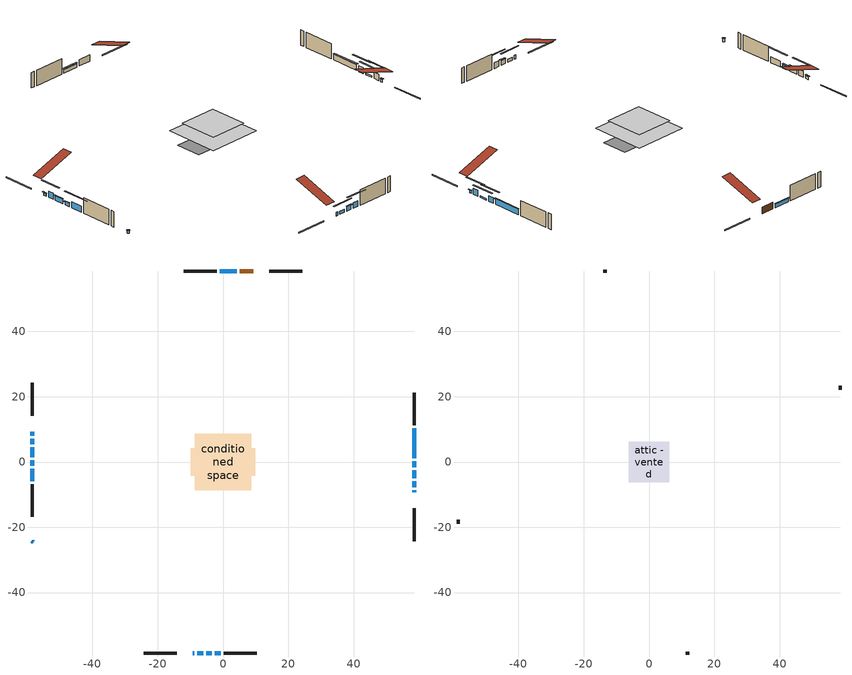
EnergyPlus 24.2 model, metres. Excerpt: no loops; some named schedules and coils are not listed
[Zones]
conditioned space
 floor adiabatic (AdiabaticFloorConstruction): -8.69,-8.69 -8.69,8.69 8.69,8.69 8.69,-8.69 z2.44
 floor foundation (Slab1 construction): -9.85,-4.24 -9.85,4.24 9.85,4.24 9.85,-4.24 z0
 wall outside (RimJoist1 construction): 24.24,58.52 14.24,58.52 / -24.24,-58.52 -14.24,-58.52 / -58.52,24.24 -58.52,14.24 / 58.52,-24.24 58.52,-14.24 z0:0.3
 wall outside (AdiabaticWallConstruction 1): 9.23,58.52 5.13,58.52 z0:2.03
 wall outside (AdiabaticWallConstruction): -9.23,-58.52 -8.78,-58.52 z0:1.22; -58.53,-24.24 -58.15,-24.62 / 58.52,-9.23 58.52,-8.62 z0:0.84; -7.85,-58.52 -6.07,-58.52 z0:0.97; 4.2,58.52 -1.06,58.52 z0:1.12; 58.52,-7.69 58.52,-5.88 / -58.52,7.16 -58.52,5.4 z0:1.98; -5.15,-58.52 -3.42,-58.52 z0:1.45; -58.52,9.23 -58.52,8.08 z0:0.92; -58.52,4.47 -58.52,1.48 z0:1.47; -58.52,0.55 -58.52,-1.08 z0:1.09; 58.52,-4.96 58.52,-2.57 z0:0.48; 58.52,-1.64 58.52,0.19 / 58.52,1.12 58.52,10.28 z0:1.79; -2.49,-58.52 -0.65,-58.52 z0:1.8; -58.52,-2 -58.52,-5.86 z0:1.88
 wall outside (Wall1 construction): -1.99,58.52 -11.98,58.52 / 0.28,-58.52 10.27,-58.52 / -58.52,-6.79 -58.52,-16.78 / 58.52,11.21 58.52,21.2 z0:4.88
 window (WindowConstruction 15): -9.23,-58.52 -8.78,-58.52 z0:1.22
 window (WindowConstruction 6): -58.52,-24.24 -58.15,-24.62 z0:0.84
 window (WindowConstruction 7): 58.52,-9.23 58.52,-8.62 z0:0.84
 window (WindowConstruction 8): -7.85,-58.52 -6.08,-58.52 z0:0.97
 window (WindowConstruction 9): 4.2,58.52 -1.06,58.52 z0:1.12
 window (WindowConstruction): 58.52,-7.69 58.52,-5.88 z0:1.98
 window (WindowConstruction 10): -5.15,-58.52 -3.42,-58.52 z0:1.45
 window (WindowConstruction 11): -58.52,9.23 -58.52,8.08 z0:0.91
 window (WindowConstruction 12): -58.52,7.16 -58.52,5.4 z0:1.98
 window (WindowConstruction 13): -58.52,4.47 -58.52,1.48 z0:1.47
 window (WindowConstruction 14): -58.52,0.55 -58.52,-1.08 z0:1.09
 window (WindowConstruction 1): 58.52,-4.96 58.52,-2.57 z0:0.48
 window (WindowConstruction 2): 58.52,-1.64 58.52,0.19 z0:1.79
 window (WindowConstruction 3): -2.49,-58.52 -0.65,-58.52 z0:1.8
 window (WindowConstruction 4): -58.52,-2.01 -58.52,-5.86 z0:1.88
 window (WindowConstruction 5): 58.52,1.12 58.52,10.28 z0:1.79
 door (Door): 9.23,58.52 5.13,58.52 z0:2.03
 ceiling adiabatic (AdiabaticFloorConstruction): 8.69,-8.69 8.69,8.69 -8.69,8.69 -8.69,-8.69 z2.44
attic - vented
 floor to conditioned space (Floor1 construction Reversed): -6.15,-6.15 -6.15,6.15 6.15,6.15 6.15,-6.15 z4.88
 wall outside (Wall3 construction): -12.91,58.52 -14.09,58.52 / 11.2,-58.52 12.38,-58.52 / -58.52,-17.71 -58.52,-18.89 / 58.52,22.13 58.52,23.31 z0:4.88
 roof outside (Roof1 construction): 10.16,58.52,4.88 10.16,46.55,8.87 13.31,46.55,8.87 13.31,58.52,4.88; -10.16,-58.52,4.88 -10.16,-46.55,8.87 -13.31,-46.55,8.87 -13.31,-58.52,4.88; -58.52,10.16,4.88 -46.55,10.16,8.87 -46.55,13.31,8.87 -58.52,13.31,4.88; 58.52,-10.16,4.88 46.55,-10.16,8.87 46.55,-13.31,8.87 58.52,-13.31,4.88
shading: -58,-24.76 -58.67,-24.1 -58.96,-24.39 -58.3,-25.05 z1.04; 58.52,-8.42 58.52,-9.43 58.94,-9.43 58.94,-8.42 z1.04; -3.44,-58.52 -10.49,-58.52 -10.49,-58.94 -3.44,-58.94 z3.61; -1.26,58.52 4.4,58.52 4.4,58.94 -1.26,58.94 z1.32; 58.52,-3.24 58.52,-10.33 58.94,-10.33 58.94,-3.24 z4.62; -3.22,-58.52 -5.35,-58.52 -5.35,-58.98 -3.22,-58.98 z1.65; -58.52,7.88 -58.52,9.43 -58.94,9.43 -58.94,7.88 z1.12; -58.52,2.76 -58.52,9.79 -58.94,9.79 -58.94,2.76 z4.62; -58.52,1.28 -58.52,4.67 -58.94,4.67 -58.94,1.28 z1.67; -58.52,-1.28 -58.52,0.75 -58.94,0.75 -58.94,-1.28 z1.29; 58.52,0.07 58.52,-7.59 58.94,-7.59 58.94,0.07 z3.12; 58.52,2.83 58.52,-4.28 58.94,-4.28 58.94,2.83 z4.43; 1.99,-58.52 -5.13,-58.52 -5.13,-58.94 1.99,-58.94 z4.44; -58.52,-8.5 -58.52,0.63 -58.94,0.63 -58.94,-8.5 z4.52; 58.52,10.48 58.52,0.92 58.94,0.92 58.94,10.48 z1.99
[Building]
Building 1: Terrain=Suburbs
[Site:Location]
Victoria Intl AP_BC: Latitude {deg}=48.65; Longitude {deg}=-123.43; Time Zone {hr}=-8; Elevation {m}=20; Keep Site Location Information=Yes
[Site:GroundTemperature:Shallow]
8.05499, 7.06759, 6.98852, 7.45709, 9.33813, 11.2104, 12.8336, 13.8618, 13.9492, 13.1129, 11.5311, 9.71625
[Site:WaterMainsTemperature]
Calculation Method=Schedule; Temperature Schedule=mains temperature schedule
[Material] Roughness=Rough; Thermal Absorptance=0.9
Name | Thickness {m} | Conductivity {W/m-K} | Density {kg/m3} | Specific Heat {J/kg-K} | Solar Absorptance | Visible Absorptance
asphalt or fiberglass shingles | 0.00635 | 0.162714 | 1121.4 | 1465.45 | 0.4 | 0.4
ceiling loosefill ins | 0.169333 | 0.0480833 | 16.02 | 1046.75 | 0.7 | 0.7
ceiling stud and cavity | 0.1397 | 0.294931 | 65.682 | 1177.47 | 0.7 | 0.7
concrete 4.0 in. | 0.1016 | 1.803125 | 2242.8 | 837.4 | 0.7 | 0.7
door material | 0.04445 | 0.053851 | 512.64 | 1214.23 | 0.7 | 0.7
floor covering | 0.0127 | 0.0433444 | 54.468 | 1339.84 | 0.6 | 0.6
floor rigid ins; wall rigid ins | 0.512978 | 0.029427 | 32.04 | 1214.23 | 0.7 | 0.7
floor stud and cavity | 0.1397 | 1.75129 | 37.0049 | 1207.88 | 0.7 | 0.7
furniture material conditioned space 1 | 0.1524 | 0.115458 | 640.8 | 1214.23 | 0.6 | 0.6
gypsum board | 0.0127 | 0.160291 | 801 | 837.4 | 0.6 | 0.6
osb sheathing 0.5 in. | 0.0127 | 0.115458 | 512.64 | 1214.23 | 0.7 | 0.7
osb sheathing 0.75 in. | 0.01905 | 0.115458 | 512.64 | 1214.23 | 0.7 | 0.7
osb sheathing 2.0 in. | 0.0508 | 0.115458 | 512.64 | 1214.23 | 0.7 | 0.7
rim joist stud and cavity | 0.0508 | 0.0451784 | 125.044 | 1163.47 | 0.6 | 0.6
wall stud and cavity | 0.1397 | 0.0890442 | 139.0536 | 1170.24 | 0.7 | 0.7
wall stud and cavity 1 | 0.0889 | 6.9971 | 50.32683 | 1063.81 | 0.6 | 0.6
wall stud and cavity 2 | 0.0889 | 0.380278 | 52.3479 | 1209.89 | 0.7 | 0.7
wall stud and cavity 3 | 0.0889 | 0.391764 | 83.0341 | 1211.67 | 0.7 | 0.7
wood siding | 0.0254 | 0.102417 | 544.68 | 1172.36 | 0.4 | 0.4
wood siding 1 | 0.00254 | 0.102417 | 544.68 | 1172.36 | 0.4 | 0.4
wood siding 2; wood siding 3; wood siding 4 | 0.0254 | 0.102417 | 544.68 | 1172.36 | 0.7 | 0.7
[WindowMaterial:SimpleGlazingSystem]
Name | U-Factor {W/m2-K} | Solar Heat Gain Coefficient
WindowMaterial | 4.6253 | 0.68
WindowMaterial 1 | 2.27234 | 0.56
WindowMaterial 10 | 4.89671 | 0.66
WindowMaterial 11 | 5.047742 | 0.65
WindowMaterial 12 | 4.64006 | 0.68
WindowMaterial 13 | 4.17163 | 0.71
WindowMaterial 14 | 4.64858 | 0.68
WindowMaterial 15 | 5.08124 | 0.64
WindowMaterial 2 | 4.108033 | 0.71
WindowMaterial 3 | 1.967427 | 0.65
WindowMaterial 4 | 4.27156 | 0.7
WindowMaterial 5 | 1.96856 | 0.65
WindowMaterial 6 | 5.47927 | 0.63
WindowMaterial 7 | 5.73024 | 0.61
WindowMaterial 8 | 3.650954 | 0.7
WindowMaterial 9 | 4.584985 | 0.68
[Construction]
AdiabaticFloorConstruction: floor stud and cavity, floor rigid ins, osb sheathing 0.75 in., floor covering
AdiabaticWallConstruction: wood siding 3, wall rigid ins, wall stud and cavity 2, gypsum board
AdiabaticWallConstruction 1: wood siding 4, wall rigid ins, wall stud and cavity 2, gypsum board
Door: door material
Floor1 construction Reversed: gypsum board, ceiling stud and cavity, ceiling loosefill ins
furniture construction conditioned space 1: furniture material conditioned space 1
PartitionWallConstruction: gypsum board, wall stud and cavity 3, gypsum board
RimJoist1 construction: wood siding 2, osb sheathing 2.0 in., rim joist stud and cavity
Roof1 construction: asphalt or fiberglass shingles
Slab1 construction: concrete 4.0 in.
Wall1 construction: wood siding, osb sheathing 0.5 in., wall stud and cavity, gypsum board
Wall3 construction: wood siding 1, wall stud and cavity 1
WindowConstruction: WindowMaterial
WindowConstruction 1: WindowMaterial 1
WindowConstruction 10: WindowMaterial 10
WindowConstruction 11: WindowMaterial 11
WindowConstruction 12: WindowMaterial 12
WindowConstruction 13: WindowMaterial 13
WindowConstruction 14: WindowMaterial 14
WindowConstruction 15: WindowMaterial 15
WindowConstruction 2: WindowMaterial 2
WindowConstruction 3: WindowMaterial 3
WindowConstruction 4: WindowMaterial 4
WindowConstruction 5: WindowMaterial 5
WindowConstruction 6: WindowMaterial 6
WindowConstruction 7: WindowMaterial 7
WindowConstruction 8: WindowMaterial 8
WindowConstruction 9: WindowMaterial 9
[Zone] Multiplier=1; Part of Total Floor Area=Yes
Name | Volume {m3}
attic - vented | 97.8527
conditioned space | 771.4
[Space]
Name | Zone | Volume {m3}
attic - vented 1 | attic - vented | 97.8527
conditioned space 1 | conditioned space | 771.4
[ZoneInfiltration:EffectiveLeakageArea]
infil attic - vented 1: Zone or Space=attic - vented 1; Schedule=Always On Discrete; Effective Air Leakage Area {cm2}=6713.78; Stack Coefficient=0.000616608; Wind Coefficient=1.67774e-05
[ZoneMixing]
whole house fan mix: Zone or Space=attic - vented; Schedule=Always On Continuous; Design Flow Rate Calculation Method=Flow/Zone; Design Flow Rate {m3/s}=0; Source Zone or Space=conditioned space
[SurfaceProperty:ExposedFoundationPerimeter]
Slab1: Exposed Perimeter Calculation Method=TotalExposedPerimeter; Total Exposed Perimeter {m}=56.389
[InternalMass] Zone or ZoneList=conditioned space; Space or SpaceList=conditioned space 1
Name | Construction | Surface Area {m2}
furniture mass conditioned space 1 | furniture construction conditioned space 1 | 187.732
partition wall mass | PartitionWallConstruction | 469.33
[Lights]
interior lighting: Zone or ZoneList or Space or SpaceList=conditioned space 1; Schedule=interior lighting schedule; Design Level Calculation Method=LightingLevel; Lighting Level {W}=343.2; Return Air Fraction=0; Fraction Radiant=0.6; Fraction Visible=0.2; Fraction Replaceable=1
[People]
occupants: Zone or ZoneList or Space or SpaceList=conditioned space 1; Number of People Schedule=occupants schedule; Number of People Calculation Method=People; Number of People=3; Fraction Radiant=0.314171; Sensible Heat Fraction=0.56303; Activity Level Schedule=occupants activity schedule; Carbon Dioxide Generation Rate {m3/s-W}=0; Enable ASHRAE 55 Comfort Warnings=No; Mean Radiant Temperature Calculation Type=EnclosureAveraged
[ElectricEquipment] Zone or ZoneList or Space or SpaceList=conditioned space 1; Design Level Calculation Method=EquipmentLevel
Name | Schedule | Design Level {W} | Fraction Latent | Fraction Radiant | Fraction Lost
clothes dryer | clothes dryer schedule | 140.772 | 0.015 | 0.081 | 0.85
clothes washer | clothes washer schedule | 32.1985 | 0.03 | 0.162 | 0.7
cooking range | cooking range schedule | 215.147 | 0.08 | 0.432 | 0.2
dishwasher | dishwasher schedule | 66.8632 | 0.3 | 0.18 | 0.4
fridge | fridge schedule | 72.9452 | 0 | 0.6 | 0
mech vent bath fan 0 | mech vent bath fan 0 schedule | 50.2 | 0 | 0 | 1
mech vent bath fan 1 | mech vent bath fan 1 schedule | 50.2 | 0 | 0 | 1
mech vent house fan | mech vent house fan schedule | 0 | 0 | 0 | 1
mech vent house fan cfis | mech vent house fan cfis schedule | 0 | 0 | 0 | 0
misc plug loads | misc plug loads schedule | 494.7 | 0.045 | 0.513 | 0.1
whole house fan | Always On Discrete | 0 | 0 | 0 | 1
[OtherEquipment] Zone or ZoneList or Space or SpaceList=conditioned space 1; Design Level Calculation Method=EquipmentLevel
Name | Fuel Type | Schedule | Design Level {W} | Fraction Latent | Fraction Radiant | Fraction Lost
clothes dryer 1 | Electricity | clothes dryer schedule | 0 | 0.015 | 0.081 | 0.85
cooking range 1 | Electricity | cooking range schedule | 0 | 0.08 | 0.432 | 0.2
general water use latent | None | general water use schedule | 62.594 | 1 | 0 | 0
general water use sensible | None | general water use schedule | -61.6891 | 0 | 0.6 | 0
mech vent house fan latent load | None | Always On Discrete | 0 | 1 | 0 | 0
mech vent house fan sensible load | None | Always On Discrete | 0 | 0 | 0 | 0
water heater energy adjustment1 | Electricity | Always On Discrete | 0.01 | 0 | 0 | 1
[ZoneInfiltration:DesignFlowRate] Zone or ZoneList or Space or SpaceList=conditioned space 1; Schedule=Always On Discrete; Design Flow Rate Calculation Method=Flow/Zone; Design Flow Rate {m3/s}=0
infil flow; natural vent flow; whole house fan flow
[ZoneControl:Thermostat]
conditioned space Thermostat: Zone or ZoneList=conditioned space; Control Type Schedule=conditioned space Thermostat Schedule; Control 1=conditioned space temperature setpoint; Temperature Difference Between Cutout And Setpoint {deltaC}=0
[ThermostatSetpoint:DualSetpoint]
conditioned space temperature setpoint: Heating Setpoint Temperature Schedule=heating setpoint; Cooling Setpoint Temperature Schedule=cooling setpoint
[AirLoopHVAC:UnitarySystem] Control Type=Load; Controlling Zone or Thermostat Location=conditioned space; Dehumidification Control Type=None; Availability Schedule=Always On Discrete; Fan Placement=BlowThrough; DX Heating Coil Sizing Ratio=1; Use DOAS DX Cooling Coil=No; Minimum Supply Air Temperature {C}=2; Latent Load Control=SensibleOnlyLoadControl; Cooling Supply Air Flow Rate Method=None; Heating Supply Air Flow Rate Method=SupplyAirFlowRate; Heating Supply Air Flow Rate {m3/s}=0.00141584; No Load Supply Air Flow Rate Method=SupplyAirFlowRate; No Load Supply Air Flow Rate {m3/s}=0; No Load Supply Air Flow Rate Control Set To Low Speed=Yes; Maximum Supply Air Temperature {C}=48.8889; Maximum Outdoor Dry-Bulb Temperature for Supplemental Heater Operation {C}=21; Ancillary On-Cycle Electric Power {W}=0; Ancillary Off-Cycle Electric Power {W}=0
Name | Supply Fan | Supply Air Fan Operating Mode Schedule | Heating Coil
unit heater unitary system | unit heater supply fan | unit heater auto fan schedule | unit heater htg coil
unit heater unitary system 1 | unit heater supply fan 1 | unit heater auto fan schedule 1 | unit heater htg coil 1
[Zone equipment]
conditioned space: electric baseboard, unit heater unitary system, unit heater unitary system 1
[Foundation:Kiva]
Foundation Kiva 1: Initial Indoor Air Temperature {C}=18; Wall Height Above Grade {m}=0.1016; Wall Depth Below Slab {m}=0.2032
[Foundation:Kiva:Settings]
Soil Conductivity {W/m-K}=0.849921; Soil Density {kg/m3}=1842.3; Soil Specific Heat {J/kg-K}=418.7; Ground Solar Absorptivity=0.9; Ground Thermal Absorptivity=0.9; Ground Surface Roughness {m}=0.03; Far-Field Width {m}=40; Deep-Ground Boundary Condition=ZeroFlux; Deep-Ground Depth {m}=40; Minimum Cell Dimension {m}=0.2; Maximum Cell Growth Coefficient=3; Simulation Timestep=Timestep
[Exterior:Lights]
exterior lighting: Schedule=exterior lighting schedule; Design Level {W}=75.6
[EnergyManagementSystem:Sensor] Output:Variable or Output:Meter Index Key=conditioned space
Name | Output:Variable or Output:Meter
conditioned_space_clg_unmet_s | Zone Cooling Setpoint Not Met Time
conditioned_space_htg_unmet_s | Zone Heating Setpoint Not Met Time
fridge_tin_s; tin_s; tin_s_1 | Zone Mean Air Temperature
tout_s | Zone Outdoor Air Drybulb Temperature
win_s | Zone Air Humidity Ratio
[Schedule:Constant]
Name | Hourly Value
Always On Continuous; mech vent house fan schedule; mech vent house fan cfis schedule; Always On Discrete | 1
occupants activity schedule | 117.228
fridge schedule; unit heater auto fan schedule; unit heater auto fan schedule 1 | 0
[Schedule:Week:Daily]
interior lighting schedule Week Rule - Jan1-Jan27: interior lighting schedule day, interior lighting schedule day, interior lighting schedule day, interior lighting schedule day, interior lighting schedule day, interior lighting schedule day, interior lighting schedule day, interior lighting schedule default day, interior lighting schedule default day, interior lighting schedule default day, interior lighting schedule default day, interior lighting schedule default day
interior lighting schedule Week Rule - Jan28-Feb3: interior lighting schedule day, interior lighting schedule day, interior lighting schedule day, interior lighting schedule day, interior lighting schedule day 1, interior lighting schedule day 1, interior lighting schedule day 1, interior lighting schedule default day, interior lighting schedule default day, interior lighting schedule default day, interior lighting schedule default day, interior lighting schedule default day
interior lighting schedule Week Rule - Feb4-Feb24: interior lighting schedule day 1, interior lighting schedule day 1, interior lighting schedule day 1, interior lighting schedule day 1, interior lighting schedule day 1, interior lighting schedule day 1, interior lighting schedule day 1, interior lighting schedule default day, interior lighting schedule default day, interior lighting schedule default day, interior lighting schedule default day, interior lighting schedule default day
interior lighting schedule Week Rule - Feb25-Mar3: interior lighting schedule day 1, interior lighting schedule day 1, interior lighting schedule day 1, interior lighting schedule day 1, interior lighting schedule day 2, interior lighting schedule day 2, interior lighting schedule day 2, interior lighting schedule default day, interior lighting schedule default day, interior lighting schedule default day, interior lighting schedule default day, interior lighting schedule default day
interior lighting schedule Week Rule - Mar4-Mar31: interior lighting schedule day 2, interior lighting schedule day 2, interior lighting schedule day 2, interior lighting schedule day 2, interior lighting schedule day 2, interior lighting schedule day 2, interior lighting schedule day 2, interior lighting schedule default day, interior lighting schedule default day, interior lighting schedule default day, interior lighting schedule default day, interior lighting schedule default day
interior lighting schedule Week Rule - Apr1-Apr28: interior lighting schedule day 3, interior lighting schedule day 3, interior lighting schedule day 3, interior lighting schedule day 3, interior lighting schedule day 3, interior lighting schedule day 3, interior lighting schedule day 3, interior lighting schedule default day, interior lighting schedule default day, interior lighting schedule default day, interior lighting schedule default day, interior lighting schedule default day
interior lighting schedule Week Rule - Apr29-May5: interior lighting schedule day 3, interior lighting schedule day 3, interior lighting schedule day 4, interior lighting schedule day 4, interior lighting schedule day 4, interior lighting schedule day 4, interior lighting schedule day 4, interior lighting schedule default day, interior lighting schedule default day, interior lighting schedule default day, interior lighting schedule default day, interior lighting schedule default day
interior lighting schedule Week Rule - May6-May26: interior lighting schedule day 4, interior lighting schedule day 4, interior lighting schedule day 4, interior lighting schedule day 4, interior lighting schedule day 4, interior lighting schedule day 4, interior lighting schedule day 4, interior lighting schedule default day, interior lighting schedule default day, interior lighting schedule default day, interior lighting schedule default day, interior lighting schedule default day
interior lighting schedule Week Rule - May27-Jun2: interior lighting schedule day 4, interior lighting schedule day 4, interior lighting schedule day 4, interior lighting schedule day 4, interior lighting schedule day 4, interior lighting schedule day 5, interior lighting schedule day 5, interior lighting schedule default day, interior lighting schedule default day, interior lighting schedule default day, interior lighting schedule default day, interior lighting schedule default day
interior lighting schedule Week Rule - Jun3-Jun30: interior lighting schedule day 5, interior lighting schedule day 5, interior lighting schedule day 5, interior lighting schedule day 5, interior lighting schedule day 5, interior lighting schedule day 5, interior lighting schedule day 5, interior lighting schedule default day, interior lighting schedule default day, interior lighting schedule default day, interior lighting schedule default day, interior lighting schedule default day
interior lighting schedule Week Rule - Jul1-Jul28: interior lighting schedule day 6, interior lighting schedule day 6, interior lighting schedule day 6, interior lighting schedule day 6, interior lighting schedule day 6, interior lighting schedule day 6, interior lighting schedule day 6, interior lighting schedule default day, interior lighting schedule default day, interior lighting schedule default day, interior lighting schedule default day, interior lighting schedule default day
interior lighting schedule Week Rule - Jul29-Aug4: interior lighting schedule day 6, interior lighting schedule day 6, interior lighting schedule day 6, interior lighting schedule day 7, interior lighting schedule day 7, interior lighting schedule day 7, interior lighting schedule day 7, interior lighting schedule default day, interior lighting schedule default day, interior lighting schedule default day, interior lighting schedule default day, interior lighting schedule default day
interior lighting schedule Week Rule - Aug5-Aug25: interior lighting schedule day 7, interior lighting schedule day 7, interior lighting schedule day 7, interior lighting schedule day 7, interior lighting schedule day 7, interior lighting schedule day 7, interior lighting schedule day 7, interior lighting schedule default day, interior lighting schedule default day, interior lighting schedule default day, interior lighting schedule default day, interior lighting schedule default day
interior lighting schedule Week Rule - Aug26-Sep1: interior lighting schedule day 7, interior lighting schedule day 7, interior lighting schedule day 7, interior lighting schedule day 7, interior lighting schedule day 7, interior lighting schedule day 7, interior lighting schedule day 8, interior lighting schedule default day, interior lighting schedule default day, interior lighting schedule default day, interior lighting schedule default day, interior lighting schedule default day
interior lighting schedule Week Rule - Sep2-Sep29: interior lighting schedule day 8, interior lighting schedule day 8, interior lighting schedule day 8, interior lighting schedule day 8, interior lighting schedule day 8, interior lighting schedule day 8, interior lighting schedule day 8, interior lighting schedule default day, interior lighting schedule default day, interior lighting schedule default day, interior lighting schedule default day, interior lighting schedule default day
interior lighting schedule Week Rule - Sep30-Oct6: interior lighting schedule day 8, interior lighting schedule day 9, interior lighting schedule day 9, interior lighting schedule day 9, interior lighting schedule day 9, interior lighting schedule day 9, interior lighting schedule day 9, interior lighting schedule default day, interior lighting schedule default day, interior lighting schedule default day, interior lighting schedule default day, interior lighting schedule default day
interior lighting schedule Week Rule - Oct7-Oct27: interior lighting schedule day 9, interior lighting schedule day 9, interior lighting schedule day 9, interior lighting schedule day 9, interior lighting schedule day 9, interior lighting schedule day 9, interior lighting schedule day 9, interior lighting schedule default day, interior lighting schedule default day, interior lighting schedule default day, interior lighting schedule default day, interior lighting schedule default day
interior lighting schedule Week Rule - Oct28-Nov3: interior lighting schedule day 9, interior lighting schedule day 9, interior lighting schedule day 9, interior lighting schedule day 9, interior lighting schedule day 10, interior lighting schedule day 10, interior lighting schedule day 10, interior lighting schedule default day, interior lighting schedule default day, interior lighting schedule default day, interior lighting schedule default day, interior lighting schedule default day
interior lighting schedule Week Rule - Nov4-Nov24: interior lighting schedule day 10, interior lighting schedule day 10, interior lighting schedule day 10, interior lighting schedule day 10, interior lighting schedule day 10, interior lighting schedule day 10, interior lighting schedule day 10, interior lighting schedule default day, interior lighting schedule default day, interior lighting schedule default day, interior lighting schedule default day, interior lighting schedule default day
interior lighting schedule Week Rule - Nov25-Dec1: interior lighting schedule day 10, interior lighting schedule day 10, interior lighting schedule day 10, interior lighting schedule day 10, interior lighting schedule day 10, interior lighting schedule day 10, interior lighting schedule day 11, interior lighting schedule default day, interior lighting schedule default day, interior lighting schedule default day, interior lighting schedule default day, interior lighting schedule default day
interior lighting schedule Week Rule - Dec2-Dec31: interior lighting schedule day 11, interior lighting schedule day 11, interior lighting schedule day 11, interior lighting schedule day 11, interior lighting schedule day 11, interior lighting schedule day 11, interior lighting schedule day 11, interior lighting schedule default day, interior lighting schedule default day, interior lighting schedule default day, interior lighting schedule default day, interior lighting schedule default day
occupants schedule Week Rule - Jan1-Dec31: occupants schedule day, occupants schedule day, occupants schedule day, occupants schedule day, occupants schedule day, occupants schedule day, occupants schedule day, occupants schedule default day, occupants schedule default day, occupants schedule default day, occupants schedule default day, occupants schedule default day
clothes dryer schedule Week Rule - Jan1-Dec31: clothes dryer schedule day, clothes dryer schedule day, clothes dryer schedule day, clothes dryer schedule day, clothes dryer schedule day, clothes dryer schedule day, clothes dryer schedule day, clothes dryer schedule default day, clothes dryer schedule default day, clothes dryer schedule default day, clothes dryer schedule default day, clothes dryer schedule default day
clothes washer schedule Week Rule - Jan1-Dec31: clothes washer schedule day, clothes washer schedule day, clothes washer schedule day, clothes washer schedule day, clothes washer schedule day, clothes washer schedule day, clothes washer schedule day, clothes washer schedule default day, clothes washer schedule default day, clothes washer schedule default day, clothes washer schedule default day, clothes washer schedule default day
cooking range schedule Week Rule - Jan1-Dec31: cooking range schedule day, cooking range schedule day, cooking range schedule day, cooking range schedule day, cooking range schedule day, cooking range schedule day, cooking range schedule day, cooking range schedule default day, cooking range schedule default day, cooking range schedule default day, cooking range schedule default day, cooking range schedule default day
dishwasher schedule Week Rule - Jan1-Dec31: dishwasher schedule day, dishwasher schedule day, dishwasher schedule day, dishwasher schedule day, dishwasher schedule day, dishwasher schedule day, dishwasher schedule day, dishwasher schedule default day, dishwasher schedule default day, dishwasher schedule default day, dishwasher schedule default day, dishwasher schedule default day
mech vent bath fan 0 schedule Week Rule - Jan1-Dec31: mech vent bath fan 0 schedule day, mech vent bath fan 0 schedule day, mech vent bath fan 0 schedule day, mech vent bath fan 0 schedule day, mech vent bath fan 0 schedule day, mech vent bath fan 0 schedule day, mech vent bath fan 0 schedule day, mech vent bath fan 0 schedule default day, mech vent bath fan 0 schedule default day, mech vent bath fan 0 schedule default day, mech vent bath fan 0 schedule default day, mech vent bath fan 0 schedule default day
mech vent bath fan 1 schedule Week Rule - Jan1-Dec31: mech vent bath fan 1 schedule day, mech vent bath fan 1 schedule day, mech vent bath fan 1 schedule day, mech vent bath fan 1 schedule day, mech vent bath fan 1 schedule day, mech vent bath fan 1 schedule day, mech vent bath fan 1 schedule day, mech vent bath fan 1 schedule default day, mech vent bath fan 1 schedule default day, mech vent bath fan 1 schedule default day, mech vent bath fan 1 schedule default day, mech vent bath fan 1 schedule default day
misc plug loads schedule Week Rule - Jan1-Dec31: misc plug loads schedule day, misc plug loads schedule day, misc plug loads schedule day, misc plug loads schedule day, misc plug loads schedule day, misc plug loads schedule day, misc plug loads schedule day, misc plug loads schedule default day, misc plug loads schedule default day, misc plug loads schedule default day, misc plug loads schedule default day, misc plug loads schedule default day
general water use schedule Week Rule - Jan1-Dec31: general water use schedule day, general water use schedule day, general water use schedule day, general water use schedule day, general water use schedule day, general water use schedule day, general water use schedule day, general water use schedule default day, general water use schedule default day, general water use schedule default day, general water use schedule default day, general water use schedule default day
exterior lighting schedule Week Rule - Jan1-Jan27: exterior lighting schedule day, exterior lighting schedule day, exterior lighting schedule day, exterior lighting schedule day, exterior lighting schedule day, exterior lighting schedule day, exterior lighting schedule day, exterior lighting schedule default day, exterior lighting schedule default day, exterior lighting schedule default day, exterior lighting schedule default day, exterior lighting schedule default day
exterior lighting schedule Week Rule - Jan28-Feb3: exterior lighting schedule day, exterior lighting schedule day, exterior lighting schedule day, exterior lighting schedule day, exterior lighting schedule day 1, exterior lighting schedule day 1, exterior lighting schedule day 1, exterior lighting schedule default day, exterior lighting schedule default day, exterior lighting schedule default day, exterior lighting schedule default day, exterior lighting schedule default day
exterior lighting schedule Week Rule - Feb4-Feb24: exterior lighting schedule day 1, exterior lighting schedule day 1, exterior lighting schedule day 1, exterior lighting schedule day 1, exterior lighting schedule day 1, exterior lighting schedule day 1, exterior lighting schedule day 1, exterior lighting schedule default day, exterior lighting schedule default day, exterior lighting schedule default day, exterior lighting schedule default day, exterior lighting schedule default day
exterior lighting schedule Week Rule - Feb25-Mar3: exterior lighting schedule day 1, exterior lighting schedule day 1, exterior lighting schedule day 1, exterior lighting schedule day 1, exterior lighting schedule day 2, exterior lighting schedule day 2, exterior lighting schedule day 2, exterior lighting schedule default day, exterior lighting schedule default day, exterior lighting schedule default day, exterior lighting schedule default day, exterior lighting schedule default day
exterior lighting schedule Week Rule - Mar4-Mar31: exterior lighting schedule day 2, exterior lighting schedule day 2, exterior lighting schedule day 2, exterior lighting schedule day 2, exterior lighting schedule day 2, exterior lighting schedule day 2, exterior lighting schedule day 2, exterior lighting schedule default day, exterior lighting schedule default day, exterior lighting schedule default day, exterior lighting schedule default day, exterior lighting schedule default day
exterior lighting schedule Week Rule - Apr1-Apr28: exterior lighting schedule day 3, exterior lighting schedule day 3, exterior lighting schedule day 3, exterior lighting schedule day 3, exterior lighting schedule day 3, exterior lighting schedule day 3, exterior lighting schedule day 3, exterior lighting schedule default day, exterior lighting schedule default day, exterior lighting schedule default day, exterior lighting schedule default day, exterior lighting schedule default day
exterior lighting schedule Week Rule - Apr29-May5: exterior lighting schedule day 3, exterior lighting schedule day 3, exterior lighting schedule day 4, exterior lighting schedule day 4, exterior lighting schedule day 4, exterior lighting schedule day 4, exterior lighting schedule day 4, exterior lighting schedule default day, exterior lighting schedule default day, exterior lighting schedule default day, exterior lighting schedule default day, exterior lighting schedule default day
exterior lighting schedule Week Rule - May6-May26: exterior lighting schedule day 4, exterior lighting schedule day 4, exterior lighting schedule day 4, exterior lighting schedule day 4, exterior lighting schedule day 4, exterior lighting schedule day 4, exterior lighting schedule day 4, exterior lighting schedule default day, exterior lighting schedule default day, exterior lighting schedule default day, exterior lighting schedule default day, exterior lighting schedule default day
exterior lighting schedule Week Rule - May27-Jun2: exterior lighting schedule day 4, exterior lighting schedule day 4, exterior lighting schedule day 4, exterior lighting schedule day 4, exterior lighting schedule day 4, exterior lighting schedule day 5, exterior lighting schedule day 5, exterior lighting schedule default day, exterior lighting schedule default day, exterior lighting schedule default day, exterior lighting schedule default day, exterior lighting schedule default day
exterior lighting schedule Week Rule - Jun3-Jun30: exterior lighting schedule day 5, exterior lighting schedule day 5, exterior lighting schedule day 5, exterior lighting schedule day 5, exterior lighting schedule day 5, exterior lighting schedule day 5, exterior lighting schedule day 5, exterior lighting schedule default day, exterior lighting schedule default day, exterior lighting schedule default day, exterior lighting schedule default day, exterior lighting schedule default day
exterior lighting schedule Week Rule - Jul1-Jul28: exterior lighting schedule day 6, exterior lighting schedule day 6, exterior lighting schedule day 6, exterior lighting schedule day 6, exterior lighting schedule day 6, exterior lighting schedule day 6, exterior lighting schedule day 6, exterior lighting schedule default day, exterior lighting schedule default day, exterior lighting schedule default day, exterior lighting schedule default day, exterior lighting schedule default day
[Schedule:Year]
interior lighting schedule: interior lighting schedule Week Rule - Jan1-Jan27, 1, 1, 1, 27, interior lighting schedule Week Rule - Jan28-Feb3, 1, 28, 2, 3, interior lighting schedule Week Rule - Feb4-Feb24, 2, 4, 2, 24, interior lighting schedule Week Rule - Feb25-Mar3, 2, 25, 3, 3, interior lighting schedule Week Rule - Mar4-Mar31, 3, 4, 3, 31, interior lighting schedule Week Rule - Apr1-Apr28, 4, 1, 4, 28, interior lighting schedule Week Rule - Apr29-May5, 4, 29, 5, 5, interior lighting schedule Week Rule - May6-May26, 5, 6, 5, 26, interior lighting schedule Week Rule - May27-Jun2, 5, 27, 6, 2, interior lighting schedule Week Rule - Jun3-Jun30, 6, 3, 6, 30, interior lighting schedule Week Rule - Jul1-Jul28, 7, 1, 7, 28, interior lighting schedule Week Rule - Jul29-Aug4, 7, 29, 8, 4, interior lighting schedule Week Rule - Aug5-Aug25, 8, 5, 8, 25, interior lighting schedule Week Rule - Aug26-Sep1, 8, 26, 9, 1, interior lighting schedule Week Rule - Sep2-Sep29, 9, 2, 9, 29, interior lighting schedule Week Rule - Sep30-Oct6, 9, 30, 10, 6, interior lighting schedule Week Rule - Oct7-Oct27, 10, 7, 10, 27, interior lighting schedule Week Rule - Oct28-Nov3, 10, 28, 11, 3, interior lighting schedule Week Rule - Nov4-Nov24, 11, 4, 11, 24, interior lighting schedule Week Rule - Nov25-Dec1, 11, 25, 12, 1, interior lighting schedule Week Rule - Dec2-Dec31, 12, 2, 12, 31
occupants schedule: occupants schedule Week Rule - Jan1-Dec31, 1, 1, 12, 31
clothes dryer schedule: clothes dryer schedule Week Rule - Jan1-Dec31, 1, 1, 12, 31
clothes washer schedule: clothes washer schedule Week Rule - Jan1-Dec31, 1, 1, 12, 31
cooking range schedule: cooking range schedule Week Rule - Jan1-Dec31, 1, 1, 12, 31
dishwasher schedule: dishwasher schedule Week Rule - Jan1-Dec31, 1, 1, 12, 31
mech vent bath fan 0 schedule: mech vent bath fan 0 schedule Week Rule - Jan1-Dec31, 1, 1, 12, 31
mech vent bath fan 1 schedule: mech vent bath fan 1 schedule Week Rule - Jan1-Dec31, 1, 1, 12, 31
misc plug loads schedule: misc plug loads schedule Week Rule - Jan1-Dec31, 1, 1, 12, 31
general water use schedule: general water use schedule Week Rule - Jan1-Dec31, 1, 1, 12, 31
exterior lighting schedule: exterior lighting schedule Week Rule - Jan1-Jan27, 1, 1, 1, 27, exterior lighting schedule Week Rule - Jan28-Feb3, 1, 28, 2, 3, exterior lighting schedule Week Rule - Feb4-Feb24, 2, 4, 2, 24, exterior lighting schedule Week Rule - Feb25-Mar3, 2, 25, 3, 3, exterior lighting schedule Week Rule - Mar4-Mar31, 3, 4, 3, 31, exterior lighting schedule Week Rule - Apr1-Apr28, 4, 1, 4, 28, exterior lighting schedule Week Rule - Apr29-May5, 4, 29, 5, 5, exterior lighting schedule Week Rule - May6-May26, 5, 6, 5, 26, exterior lighting schedule Week Rule - May27-Jun2, 5, 27, 6, 2, exterior lighting schedule Week Rule - Jun3-Jun30, 6, 3, 6, 30, exterior lighting schedule Week Rule - Jul1-Jul28, 7, 1, 7, 28, exterior lighting schedule Week Rule - Jul29-Aug4, 7, 29, 8, 4, exterior lighting schedule Week Rule - Aug5-Aug25, 8, 5, 8, 25, exterior lighting schedule Week Rule - Aug26-Sep1, 8, 26, 9, 1, exterior lighting schedule Week Rule - Sep2-Sep29, 9, 2, 9, 29, exterior lighting schedule Week Rule - Sep30-Oct6, 9, 30, 10, 6, exterior lighting schedule Week Rule - Oct7-Oct27, 10, 7, 10, 27, exterior lighting schedule Week Rule - Oct28-Nov3, 10, 28, 11, 3, exterior lighting schedule Week Rule - Nov4-Nov24, 11, 4, 11, 24, exterior lighting schedule Week Rule - Nov25-Dec1, 11, 25, 12, 1, exterior lighting schedule Week Rule - Dec2-Dec31, 12, 2, 12, 31
[Schedule:Compact]
conditioned space Thermostat Schedule: Through: 12/31, For: AllDays, Until: 24:00, 4
mains temperature schedule: Through: 01/01, For: AllDays, Until: 24:00, 11.3917, Through: 01/02, For: AllDays, Until: 24:00, 11.3578, Through: 01/03, For: AllDays, Until: 24:00, 11.3239, Through: 01/04, For: AllDays, Until: 24:00, 11.2911, Through: 01/05, For: AllDays, Until: 24:00, 11.2594, Through: 01/06, For: AllDays, Until: 24:00, 11.2278, Through: 01/07, For: AllDays, Until: 24:00, 11.1972, Through: 01/08, For: AllDays, Until: 24:00, 11.1672, Through: 01/09, For: AllDays, Until: 24:00, 11.1378, Through: 01/10, For: AllDays, Until: 24:00, 11.1094, Through: 01/11, For: AllDays, Until: 24:00, 11.0817, Through: 01/12, For: AllDays, Until: 24:00, 11.0544, Through: 01/13, For: AllDays, Until: 24:00, 11.0283, Through: 01/14, For: AllDays, Until: 24:00, 11.0028, Through: 01/15, For: AllDays, Until: 24:00, 10.9778, Through: 01/16, For: AllDays, Until: 24:00, 10.9539, Through: 01/17, For: AllDays, Until: 24:00, 10.9311, Through: 01/18, For: AllDays, Until: 24:00, 10.9089, Through: 01/19, For: AllDays, Until: 24:00, 10.8872, Through: 01/20, For: AllDays, Until: 24:00, 10.8661, Through: 01/21, For: AllDays, Until: 24:00, 10.8467, Through: 01/22, For: AllDays, Until: 24:00, 10.8272, Through: 01/23, For: AllDays, Until: 24:00, 10.8089, Through: 01/24, For: AllDays, Until: 24:00, 10.7917, Through: 01/25, For: AllDays, Until: 24:00, 10.775, Through: 01/26, For: AllDays, Until: 24:00, 10.7594, Through: 01/27, For: AllDays, Until: 24:00, 10.7444, Through: 01/28, For: AllDays, Until: 24:00, 10.7306, Through: 01/29, For: AllDays, Until: 24:00, 10.7172, Through: 01/30, For: AllDays, Until: 24:00, 10.705, Through: 01/31, For: AllDays, Until: 24:00, 10.6933, Through: 02/01, For: AllDays, Until: 24:00, 10.6828, Through: 02/02, For: AllDays, Until: 24:00, 10.6733, Through: 02/03, For: AllDays, Until: 24:00, 10.6644, Through: 02/04, For: AllDays, Until: 24:00, 10.6567, Through: 02/05, For: AllDays, Until: 24:00, 10.6494, Through: 02/06, For: AllDays, Until: 24:00, 10.6433, Through: 02/07, For: AllDays, Until: 24:00, 10.6378, Through: 02/08, For: AllDays, Until: 24:00, 10.6333, Through: 02/09, For: AllDays, Until: 24:00, 10.63, Through: 02/10, For: AllDays, Until: 24:00, 10.6272, Through: 02/11, For: AllDays, Until: 24:00, 10.6256, Through: 02/12, For: AllDays, Until: 24:00, 10.625, Through: 02/13, For: AllDays, Until: 24:00, 10.625, Through: 02/14, For: AllDays, Until: 24:00, 10.6256, Through: 02/15, For: AllDays, Until: 24:00, 10.6278, Through: 02/16, For: AllDays, Until: 24:00, 10.63, Through: 02/17, For: AllDays, Until: 24:00, 10.6339, Through: 02/18, For: AllDays, Until: 24:00, 10.6383, Through: 02/19, For: AllDays, Until: 24:00, 10.6439, Through: 02/20, For: AllDays, Until: 24:00, 10.65, Through: 02/21, For: AllDays, Until: 24:00, 10.6572, Through: 02/22, For: AllDays, Until: 24:00, 10.665, Through: 02/23, For: AllDays, Until: 24:00, 10.6739, Through: 02/24, For: AllDays, Until: 24:00, 10.6839, Through: 02/25, For: AllDays, Until: 24:00, 10.6944, Through: 02/26, For: AllDays, Until: 24:00, 10.7056, Through: 02/27, For: AllDays, Until: 24:00, 10.7183, Through: 02/28, For: AllDays, Until: 24:00, 10.7311, Through: 03/01, For: AllDays, Until: 24:00, 10.7456, Through: 03/02, For: AllDays, Until: 24:00, 10.7606, Through: 03/03, For: AllDays, Until: 24:00, 10.7761, Through: 03/04, For: AllDays, Until: 24:00, 10.7928, Through: 03/05, For: AllDays, Until: 24:00, 10.81, Through: 03/06, For: AllDays, Until: 24:00, 10.8283, Through: 03/07, For: AllDays, Until: 24:00, 10.8478, Through: 03/08, For: AllDays, Until: 24:00, 10.8678, Through: 03/09, For: AllDays, Until: 24:00, 10.8883, Through: 03/10, For: AllDays, Until: 24:00, 10.91, Through: 03/11, For: AllDays, Until: 24:00, 10.9322, Through: 03/12, For: AllDays, Until: 24:00, 10.9556, Through: 03/13, For: AllDays, Until: 24:00, 10.9794, Through: 03/14, For: AllDays, Until: 24:00, 11.0044, Through: 03/15, For: AllDays, Until: 24:00, 11.03, Through: 03/16, For: AllDays, Until: 24:00, 11.0561, Through: 03/17, For: AllDays, Until: 24:00, 11.0833, Through: 03/18, For: AllDays, Until: 24:00, 11.1111, Through: 03/19, For: AllDays, Until: 24:00, 11.1394, Through: 03/20, For: AllDays, Until: 24:00, 11.1689, Through: 03/21, For: AllDays, Until: 24:00, 11.1989, Through: 03/22, For: AllDays, Until: 24:00, 11.2294, Through: 03/23, For: AllDays, Until: 24:00, 11.2611, Through: 03/24, For: AllDays, Until: 24:00, 11.2933, Through: 03/25, For: AllDays, Until: 24:00, 11.3261, Through: 03/26, For: AllDays, Until: 24:00, 11.36, Through: 03/27, For: AllDays, Until: 24:00, 11.3939, Through: 03/28, For: AllDays, Until: 24:00, 11.4289, Through: 03/29, For: AllDays, Until: 24:00, 11.4644, Through: 03/30, For: AllDays, Until: 24:00, 11.5006, Through: 03/31, For: AllDays, Until: 24:00, 11.5372, Through: 04/01, For: AllDays, Until: 24:00, 11.5744, Through: 04/02, For: AllDays, Until: 24:00, 11.6128, Through: 04/03, For: AllDays, Until: 24:00, 11.6511, Through: 04/04, For: AllDays, Until: 24:00, 11.6906, Through: 04/05, For: AllDays, Until: 24:00, 11.7306, Through: 04/06, For: AllDays, Until: 24:00, 11.7706, Through: 04/07, For: AllDays, Until: 24:00, 11.8117, Through: 04/08, For: AllDays, Until: 24:00, 11.8528, Through: 04/09, For: AllDays, Until: 24:00, 11.895, Through: 04/10, For: AllDays, Until: 24:00, 11.9372, Through: 04/11, For: AllDays, Until: 24:00, 11.9806, Through: 04/12, For: AllDays, Until: 24:00, 12.0239, Through: 04/13, For: AllDays, Until: 24:00, 12.0678, Through: 04/14, For: AllDays, Until: 24:00, 12.1122, Through: 04/15, For: AllDays, Until: 24:00, 12.1572, Through: 04/16, For: AllDays, Until: 24:00, 12.2022, Through: 04/17, For: AllDays, Until: 24:00, 12.2478, Through: 04/18, For: AllDays, Until: 24:00, 12.2939, Through: 04/19, For: AllDays, Until: 24:00, 12.3406, Through: 04/20, For: AllDays, Until: 24:00, 12.3872, Through: 04/21, For: AllDays, Until: 24:00, 12.435, Through: 04/22, For: AllDays, Until: 24:00, 12.4822, Through: 04/23, For: AllDays, Until: 24:00, 12.5306, Through: 04/24, For: AllDays, Until: 24:00, 12.5783, Through: 04/25, For: AllDays, Until: 24:00, 12.6272, Through: 04/26, For: AllDays, Until: 24:00, 12.6761, Through: 04/27, For: AllDays, Until: 24:00, 12.725, Through: 04/28, For: AllDays, Until: 24:00, 12.7744, Through: 04/29, For: AllDays, Until: 24:00, 12.8244, Through: 04/30, For: AllDays, Until: 24:00, 12.8744, Through: 05/01, For: AllDays, Until: 24:00, 12.9244, Through: 05/02, For: AllDays, Until: 24:00, 12.9744, Through: 05/03, For: AllDays, Until: 24:00, 13.025, Through: 05/04, For: AllDays, Until: 24:00, 13.0761, Through: 05/05, For: AllDays, Until: 24:00, 13.1267, Through: 05/06, For: AllDays, Until: 24:00, 13.1778, Through: 05/07, For: AllDays, Until: 24:00, 13.2289, Through: 05/08, For: AllDays, Until: 24:00, 13.2806, Through: 05/09, For: AllDays, Until: 24:00, 13.3317, Through: 05/10, For: AllDays, Until: 24:00, 13.3833, Through: 05/11, For: AllDays, Until: 24:00, 13.435, Through: 05/12, For: AllDays, Until: 24:00, 13.4861, Through: 05/13, For: AllDays, Until: 24:00, 13.5378, Through: 05/14, For: AllDays, Until: 24:00, 13.5894, Through: 05/15, For: AllDays, Until: 24:00, 13.6411, Through: 05/16, For: AllDays, Until: 24:00, 13.6933, Through: 05/17, For: AllDays, Until: 24:00, 13.745, Through: 05/18, For: AllDays, Until: 24:00, 13.7961, Through: 05/19, For: AllDays, Until: 24:00, 13.8478, Through: 05/20, For: AllDays, Until: 24:00, 13.8994, Through: 05/21, For: AllDays, Until: 24:00, 13.9511, Through: 05/22, For: AllDays, Until: 24:00, 14.0022, Through: 05/23, For: AllDays, Until: 24:00, 14.0533, Through: 05/24, For: AllDays, Until: 24:00, 14.1044, Through: 05/25, For: AllDays, Until: 24:00, 14.1556, Through: 05/26, For: AllDays, Until: 24:00, 14.2061, Through: 05/27, For: AllDays, Until: 24:00, 14.2572, Through: 05/28, For: AllDays, Until: 24:00, 14.3072, Through: 05/29, For: AllDays, Until: 24:00, 14.3578, Through: 05/30, For: AllDays, Until: 24:00, 14.4078, Through: 05/31, For: AllDays, Until: 24:00, 14.4572, Through: 06/01, For: AllDays, Until: 24:00, 14.5072, Through: 06/02, For: AllDays, Until: 24:00, 14.5561, Through: 06/03, For: AllDays, Until: 24:00, 14.6056, Through: 06/04, For: AllDays, Until: 24:00, 14.6539, Through: 06/05, For: AllDays, Until: 24:00, 14.7028, Through: 06/06, For: AllDays, Until: 24:00, 14.7506, Through: 06/07, For: AllDays, Until: 24:00, 14.7983, Through: 06/08, For: AllDays, Until: 24:00, 14.8456, Through: 06/09, For: AllDays, Until: 24:00, 14.8928, Through: 06/10, For: AllDays, Until: 24:00, 14.9394, Through: 06/11, For: AllDays, Until: 24:00, 14.9861, Through: 06/12, For: AllDays, Until: 24:00, 15.0317, Through: 06/13, For: AllDays, Until: 24:00, 15.0772, Through: 06/14, For: AllDays, Until: 24:00, 15.1222, Through: 06/15, For: AllDays, Until: 24:00, 15.1672, Through: 06/16, For: AllDays, Until: 24:00, 15.2111, Through: 06/17, For: AllDays, Until: 24:00, 15.255, Through: 06/18, For: AllDays, Until: 24:00, 15.2978, Through: 06/19, For: AllDays, Until: 24:00, 15.3406, Through: 06/20, For: AllDays, Until: 24:00, 15.3828, Through: 06/21, For: AllDays, Until: 24:00, 15.4244, Through: 06/22, For: AllDays, Until: 24:00, 15.4656, Through: 06/23, For: AllDays, Until: 24:00, 15.5067, Through: 06/24, For: AllDays, Until: 24:00, 15.5467, Through: 06/25, For: AllDays, Until: 24:00, 15.5861, Through: 06/26, For: AllDays, Until: 24:00, 15.625, Through: 06/27, For: AllDays, Until: 24:00, 15.6633, Through: 06/28, For: AllDays, Until: 24:00, 15.7011, Through: 06/29, For: AllDays, Until: 24:00, 15.7378, Through: 06/30, For: AllDays, Until: 24:00, 15.7744, Through: 07/01, For: AllDays, Until: 24:00, 15.8106, Through: 07/02, For: AllDays, Until: 24:00, 15.8456, Through: 07/03, For: AllDays, Until: 24:00, 15.88, Through: 07/04, For: AllDays, Until: 24:00, 15.9139, Through: 07/05, For: AllDays, Until: 24:00, 15.9472, Through: 07/06, For: AllDays, Until: 24:00, 15.9794, Through: 07/07, For: AllDays, Until: 24:00, 16.0117, Through: 07/08, For: AllDays, Until: 24:00, 16.0428, Through: 07/09, For: AllDays, Until: 24:00, 16.0728, Through: 07/10, For: AllDays, Until: 24:00, 16.1028, Through: 07/11, For: AllDays, Until: 24:00, 16.1317, Through: 07/12, For: AllDays, Until: 24:00, 16.16, Through: 07/13, For: AllDays, Until: 24:00, 16.1872, Through: 07/14, For: AllDays, Until: 24:00, 16.2139, Through: 07/15, For: AllDays, Until: 24:00, 16.24, Through: 07/16, For: AllDays, Until: 24:00, 16.265, Through: 07/17, For: AllDays, Until: 24:00, 16.2894, Through: 07/18, For: AllDays, Until: 24:00, 16.3128, Through: 07/19, For: AllDays, Until: 24:00, 16.3356, Through: 07/20, For: AllDays, Until: 24:00, 16.3578, Through: 07/21, For: AllDays, Until: 24:00, 16.3789, Through: 07/22, For: AllDays, Until: 24:00, 16.3994, Through: 07/23, For: AllDays, Until: 24:00, 16.4189, Through: 07/24, For: AllDays, Until: 24:00, 16.4372, Through: 07/25, For: AllDays, Until: 24:00, 16.4556, Through: 07/26, For: AllDays, Until: 24:00, 16.4722, Through: 07/27, For: AllDays, Until: 24:00, 16.4883, Through: 07/28, For: AllDays, Until: 24:00, 16.5039, Through: 07/29, For: AllDays, Until: 24:00, 16.5183, Through: 07/30, For: AllDays, Until: 24:00, 16.5322, Through: 07/31, For: AllDays, Until: 24:00, 16.545, Through: 08/01, For: AllDays, Until: 24:00, 16.5567, Through: 08/02, For: AllDays, Until: 24:00, 16.5678, Through: 08/03, For: AllDays, Until: 24:00, 16.5778, Through: 08/04, For: AllDays, Until: 24:00, 16.5872, Through: 08/05, For: AllDays, Until: 24:00, 16.5956, Through: 08/06, For: AllDays, Until: 24:00, 16.6033, Through: 08/07, For: AllDays, Until: 24:00, 16.61, Through: 08/08, For: AllDays, Until: 24:00, 16.6156, Through: 08/09, For: AllDays, Until: 24:00, 16.6206, Through: 08/10, For: AllDays, Until: 24:00, 16.6244, Through: 08/11, For: AllDays, Until: 24:00, 16.6278, Through: 08/12, For: AllDays, Until: 24:00, 16.63, Through: 08/13, For: AllDays, Until: 24:00, 16.6317, Through: 08/14, For: AllDays, Until: 24:00, 16.6317, Through: 08/15, For: AllDays, Until: 24:00, 16.6317, Through: 08/16, For: AllDays, Until: 24:00, 16.63, Through: 08/17, For: AllDays, Until: 24:00, 16.6278, Through: 08/18, For: AllDays, Until: 24:00, 16.625, Through: 08/19, For: AllDays, Until: 24:00, 16.6211, Through: 08/20, For: AllDays, Until: 24:00, 16.6161, Through: 08/21, For: AllDays, Until: 24:00, 16.61, Through: 08/22, For: AllDays, Until: 24:00, 16.6039, Through: 08/23, For: AllDays, Until: 24:00, 16.5961, Through: 08/24, For: AllDays, Until: 24:00, 16.5878, Through: 08/25, For: AllDays, Until: 24:00, 16.5783, Through: 08/26, For: AllDays, Until: 24:00, 16.5683, Through: 08/27, For: AllDays, Until: 24:00, 16.5572, Through: 08/28, For: AllDays, Until: 24:00, 16.5456, Through: 08/29, For: AllDays, Until: 24:00, 16.5328, Through: 08/30, For: AllDays, Until: 24:00, 16.5189, Through: 08/31, For: AllDays, Until: 24:00, 16.5044, Through: 09/01, For: AllDays, Until: 24:00, 16.4894, Through: 09/02, For: AllDays, Until: 24:00, 16.4733, Through: 09/03, For: AllDays, Until: 24:00, 16.4561, Through: 09/04, For: AllDays, Until: 24:00, 16.4383, Through: 09/05, For: AllDays, Until: 24:00, 16.4194, Through: 09/06, For: AllDays, Until: 24:00, 16.4, Through: 09/07, For: AllDays, Until: 24:00, 16.38, Through: 09/08, For: AllDays, Until: 24:00, 16.3589, Through: 09/09, For: AllDays, Until: 24:00, 16.3367, Through: 09/10, For: AllDays, Until: 24:00, 16.3139, Through: 09/11, For: AllDays, Until: 24:00, 16.2906, Through: 09/12, For: AllDays, Until: 24:00, 16.2661, Through: 09/13, For: AllDays, Until: 24:00, 16.2411, Through: 09/14, For: AllDays, Until: 24:00, 16.215, Through: 09/15, For: AllDays, Until: 24:00, 16.1883, Through: 09/16, For: AllDays, Until: 24:00, 16.1611, Through: 09/17, For: AllDays, Until: 24:00, 16.1328, Through: 09/18, For: AllDays, Until: 24:00, 16.1039, Through: 09/19, For: AllDays, Until: 24:00, 16.0744, Through: 09/20, For: AllDays, Until: 24:00, 16.0439, Through: 09/21, For: AllDays, Until: 24:00, 16.0128, Through: 09/22, For: AllDays, Until: 24:00, 15.9811, Through: 09/23, For: AllDays, Until: 24:00, 15.9489, Through: 09/24, For: AllDays, Until: 24:00, 15.9156, Through: 09/25, For: AllDays, Until: 24:00, 15.8817, Through: 09/26, For: AllDays, Until: 24:00, 15.8472, Through: 09/27, For: AllDays, Until: 24:00, 15.8122, Through: 09/28, For: AllDays, Until: 24:00, 15.7761, Through: 09/29, For: AllDays, Until: 24:00, 15.74, Through: 09/30, For: AllDays, Until: 24:00, 15.7028, Through: 10/01, For: AllDays, Until: 24:00, 15.665, Through: 10/02, For: AllDays, Until: 24:00, 15.6267, Through: 10/03, For: AllDays, Until: 24:00, 15.5878, Through: 10/04, For: AllDays, Until: 24:00, 15.5483, Through: 10/05, For: AllDays, Until: 24:00, 15.5083, Through: 10/06, For: AllDays, Until: 24:00, 15.4678, Through: 10/07, For: AllDays, Until: 24:00, 15.4267, Through: 10/08, For: AllDays, Until: 24:00, 15.385, Through: 10/09, For: AllDays, Until: 24:00, 15.3428, Through: 10/10, For: AllDays, Until: 24:00, 15.3, Through: 10/11, For: AllDays, Until: 24:00, 15.2572, Through: 10/12, For: AllDays, Until: 24:00, 15.2133, Through: 10/13, For: AllDays, Until: 24:00, 15.1694, Through: 10/14, For: AllDays, Until: 24:00, 15.1244, Through: 10/15, For: AllDays, Until: 24:00, 15.0794, Through: 10/16, For: AllDays, Until: 24:00, 15.0339, Through: 10/17, For: AllDays, Until: 24:00, 14.9883, Through: 10/18, For: AllDays, Until: 24:00, 14.9417, Through: 10/19, For: AllDays, Until: 24:00, 14.895, Through: 10/20, For: AllDays, Until: 24:00, 14.8483, Through: 10/21, For: AllDays, Until: 24:00, 14.8006, Through: 10/22, For: AllDays, Until: 24:00, 14.7528, Through: 10/23, For: AllDays, Until: 24:00, 14.705, Through: 10/24, For: AllDays, Until: 24:00, 14.6567, Through: 10/25, For: AllDays, Until: 24:00, 14.6078, Through: 10/26, For: AllDays, Until: 24:00, 14.5589, Through: 10/27, For: AllDays, Until: 24:00, 14.5094, Through: 10/28, For: AllDays, Until: 24:00, 14.46, Through: 10/29, For: AllDays, Until: 24:00, 14.41, Through: 10/30, For: AllDays, Until: 24:00, 14.36, Through: 10/31, For: AllDays, Until: 24:00, 14.31, Through: 11/01, For: AllDays, Until: 24:00, 14.2594, Through: 11/02, For: AllDays, Until: 24:00, 14.2089, Through: 11/03, For: AllDays, Until: 24:00, 14.1578, Through: 11/04, For: AllDays, Until: 24:00, 14.1072, Through: 11/05, For: AllDays, Until: 24:00, 14.0561, Through: 11/06, For: AllDays, Until: 24:00, 14.005, Through: 11/07, For: AllDays, Until: 24:00, 13.9533, Through: 11/08, For: AllDays, Until: 24:00, 13.9022, Through: 11/09, For: AllDays, Until: 24:00, 13.8506, Through: 11/10, For: AllDays, Until: 24:00, 13.7989, Through: 11/11, For: AllDays, Until: 24:00, 13.7472, Through: 11/12, For: AllDays, Until: 24:00, 13.6956, Through: 11/13, For: AllDays, Until: 24:00, 13.6439, Through: 11/14, For: AllDays, Until: 24:00, 13.5922, Through: 11/15, For: AllDays, Until: 24:00, 13.5406, Through: 11/16, For: AllDays, Until: 24:00, 13.4889, Through: 11/17, For: AllDays, Until: 24:00, 13.4372, Through: 11/18, For: AllDays, Until: 24:00, 13.3856, Through: 11/19, For: AllDays, Until: 24:00, 13.3344, Through: 11/20, For: AllDays, Until: 24:00, 13.2828, Through: 11/21, For: AllDays, Until: 24:00, 13.2317, Through: 11/22, For: AllDays, Until: 24:00, 13.1806, Through: 11/23, For: AllDays, Until: 24:00, 13.1294, Through: 11/24, For: AllDays, Until: 24:00, 13.0783, Through: 11/25, For: AllDays, Until: 24:00, 13.0278, Through: 11/26, For: AllDays, Until: 24:00, 12.9772, Through: 11/27, For: AllDays, Until: 24:00, 12.9267, Through: 11/28, For: AllDays, Until: 24:00, 12.8767, Through: 11/29, For: AllDays, Until: 24:00, 12.8267, Through: 11/30, For: AllDays, Until: 24:00, 12.7772, Through: 12/01, For: AllDays, Until: 24:00, 12.7278, Through: 12/02, For: AllDays, Until: 24:00, 12.6783, Through: 12/03, For: AllDays, Until: 24:00, 12.6294, Through: 12/04, For: AllDays, Until: 24:00, 12.5811, Through: 12/05, For: AllDays, Until: 24:00, 12.5328, Through: 12/06, For: AllDays, Until: 24:00, 12.4844, Through: 12/07, For: AllDays, Until: 24:00, 12.4372, Through: 12/08, For: AllDays, Until: 24:00, 12.39, Through: 12/09, For: AllDays, Until: 24:00, 12.3428, Through: 12/10, For: AllDays, Until: 24:00, 12.2967, Through: 12/11, For: AllDays, Until: 24:00, 12.25, Through: 12/12, For: AllDays, Until: 24:00, 12.2044, Through: 12/13, For: AllDays, Until: 24:00, 12.1594, Through: 12/14, For: AllDays, Until: 24:00, 12.1144, Through: 12/15, For: AllDays, Until: 24:00, 12.07, Through: 12/16, For: AllDays, Until: 24:00, 12.0261, Through: 12/17, For: AllDays, Until: 24:00, 11.9828, Through: 12/18, For: AllDays, Until: 24:00, 11.9394, Through: 12/19, For: AllDays, Until: 24:00, 11.8972, Through: 12/20, For: AllDays, Until: 24:00, 11.855, Through: 12/21, For: AllDays, Until: 24:00, 11.8133, Through: 12/22, For: AllDays, Until: 24:00, 11.7728, Through: 12/23, For: AllDays, Until: 24:00, 11.7322, Through: 12/24, For: AllDays, Until: 24:00, 11.6928, Through: 12/25, For: AllDays, Until: 24:00, 11.6533, Through: 12/26, For: AllDays, Until: 24:00, 11.6144, Through: 12/27, For: AllDays, Until: 24:00, 11.5767, Through: 12/28, For: AllDays, Until: 24:00, 11.5389, Through: 12/29, For: AllDays, Until: 24:00, 11.5022, Through: 12/30, For: AllDays, Until: 24:00, 11.4661, Through: 12/31, For: AllDays, Until: 24:00, 11.4306
